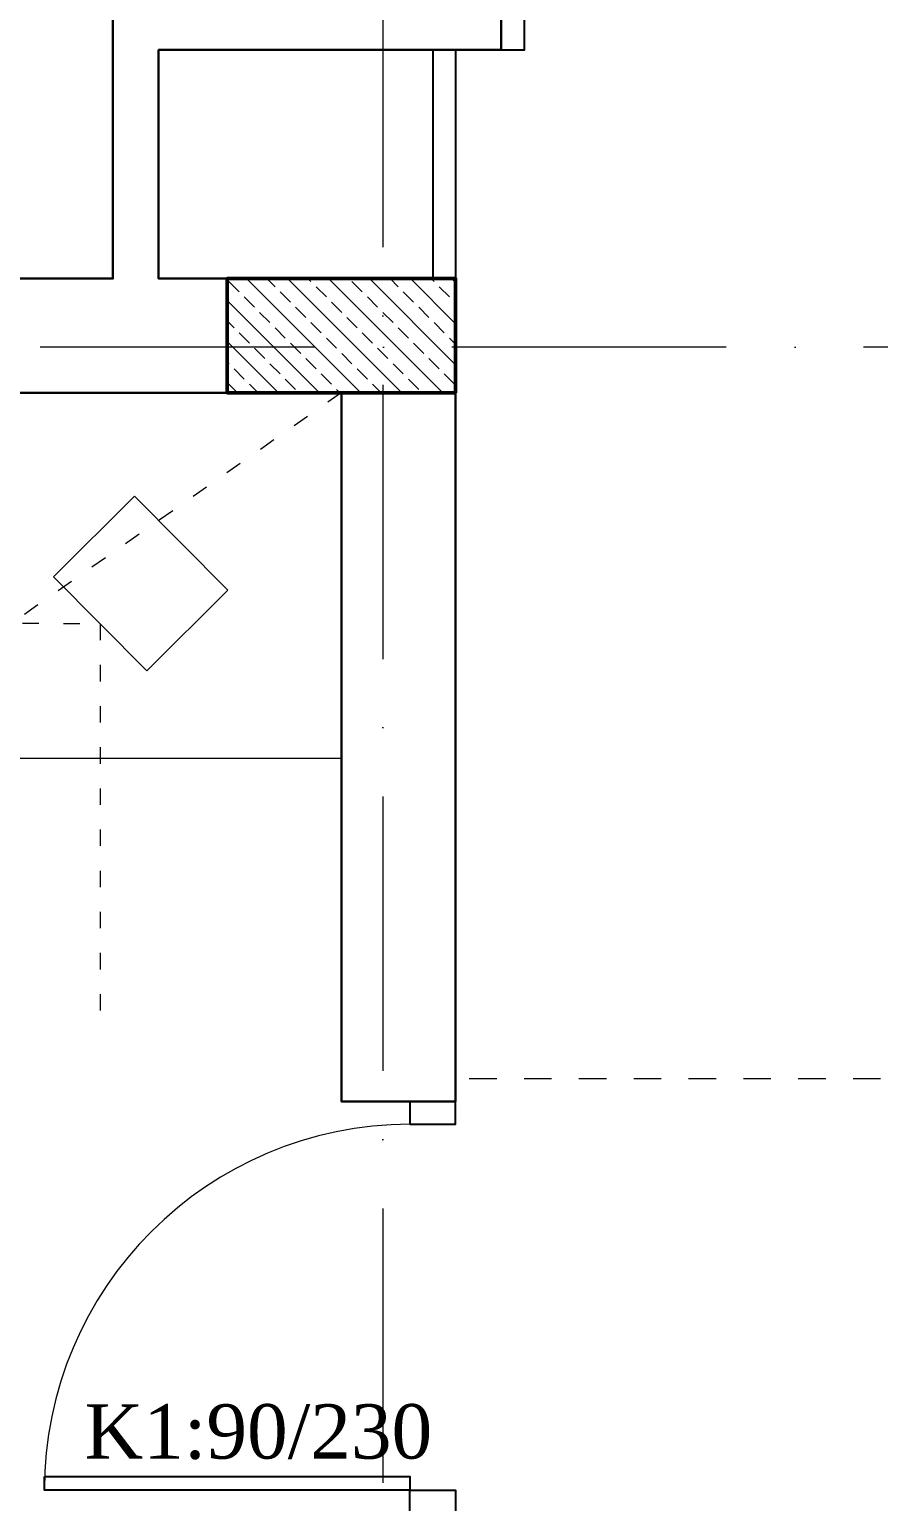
# Model space of a CAD drawing. Header units: centimetres. Extents: x 116407 to 128890, y -80763 to -76541.
# Drawn here: x 118138 to 118323.8, y -78922.5 to -78600.5 of the extents above; entities that cross this region are included whole.
import ezdxf
from ezdxf.enums import TextEntityAlignment as Align

# ---------------------------------------------------------------- set-up
doc = ezdxf.new("R2010")
doc.units = ezdxf.units.CM
for name, pattern in [('ACAD_ISO03W100', [30, 12, -18]), ('ACAD_ISO10W100', [18, 12, -3, 0, -3]), ('KAPI ACILIS', [12, 6, -6])]:
    doc.linetypes.add(name, pattern=pattern)
for name, color, linetype, lineweight in [('00_Axis', 70, 'ACAD_ISO10W100', 9), ('00_DUVAR', 150, 'Continuous', 30), ('00_tefriş', 253, 'Continuous', 9), ('02 MERDIVEN IZDUSUM', 50, 'Continuous', 20), ('04 KA TAG', 171, 'Continuous', 18), ('04 pencere kasa', 3, 'Continuous', 25), ('04 pencere plan', 2, 'Continuous', 18), ('COLUMN4', 3, 'Continuous', 50), ('tarama', 2, 'Continuous', 18)]:
    doc.layers.add(name, color=color, linetype=linetype, lineweight=lineweight)
doc.layers.add('TEFRIŞ', color=11, linetype='Continuous')
doc.styles.get("Standard").update_dxf_attribs({"font": 'times.ttf'})

# ---------------------------------------------------------------- blocks, each defined once
blk = doc.blocks.new('dfgdsfg')
at = {"layer": '00_tefriş', "linetype": 'ACAD_ISO03W100', "ltscale": 0.3}
for points in [[(66784.51, -26843.64), (66688.4, -26981.16), (66784.51, -27118.64)], [(66734.66, -26985.44), (66733.99, -26896.42), (66644.98, -26896.42)]]:
    blk.add_lwpolyline(points, dxfattribs=at)
at = {"layer": '00_tefriş'}
for points in [[(66704.51, -26843.64), (66704.51, -27118.64), (66784.51, -27118.64), (66784.51, -26843.64)], [(66741.31, -26868.46), (66761.89, -26888.89), (66744.28, -26906.64), (66723.7, -26886.21)]]:
    blk.add_lwpolyline(points, close=True, dxfattribs=at)

msp = doc.modelspace()

# ---------------------------------------------------------------- hatches: boundary and pattern name
at = {"layer": 'tarama'}
h = msp.add_hatch(dxfattribs=at)
h.set_pattern_fill('ANSI33', color=256, angle=270)
h.set_pattern_definition([(315, (52346.2175, 852.147), (4.49012806, 4.49012806), []), (315, (52346.2175, 847.657), (4.49012806, 4.49012806), [3.175, -1.5875])])
h.paths.add_polyline_path([(118231.22, -78680.02), (118231.22, -78655.02), (118181.22, -78655.02), (118181.22, -78680.02)])

# ---------------------------------------------------------------- linework, layer by layer
at = {"layer": '00_Axis', "linetype": 'ACAD_ISO10W100', "ltscale": 5}
for p, q in [((118215.28, -77416.83), (118215.28, -80426.39)), ((119732.01, -78670), (117050.33, -78670))]:
    msp.add_line(p, q, dxfattribs=at)
at = {"layer": '00_DUVAR'}
for points in [[(117681.22, -78585), (117681.22, -78655), (117581.22, -78655), (117581.22, -78690), (117606.22, -78690), (117606.22, -78680), (118206.22, -78680), (118206.22, -78835), (118231.22, -78835), (118231.22, -78655), (118166.22, -78655), (118166.22, -78605), (118231.22, -78605), (118241.22, -78605), (118241.22, -78595)], [(118156.22, -78595), (118156.22, -78655), (117706.22, -78655), (117706.22, -78585)]]:
    msp.add_lwpolyline(points, dxfattribs=at)
at = {"layer": '02 MERDIVEN IZDUSUM', "linetype": 'KAPI ACILIS'}
msp.add_lwpolyline([(118456.22, -78830.02), (118231.22, -78830.02)], dxfattribs=at)
at = {"layer": '04 pencere kasa'}
for points in [[(118246.22, -78595.05), (118246.22, -78605.05), (118241.22, -78605.05), (118241.22, -78595.05)], [(118221.22, -78840), (118231.22, -78840), (118231.22, -78835), (118221.22, -78835)], [(118141.22, -78917), (118221.22, -78917), (118221.22, -78920), (118141.22, -78920)], [(118221.22, -78920), (118231.22, -78920), (118231.22, -78925), (118221.22, -78925)]]:
    msp.add_lwpolyline(points, close=True, dxfattribs=at)
at = {"layer": '04 pencere plan'}
msp.add_arc((118221.22, -78920), 80, 90, 180, dxfattribs=at)
at = {"layer": 'COLUMN4', "color": 6}
msp.add_lwpolyline([(118231.22, -78680), (118231.22, -78655), (118181.22, -78655), (118181.22, -78680)], close=True, dxfattribs=at)
at = {"layer": 'TEFRIŞ'}
for p, q in [((118226.22, -78605), (118226.22, -78655)), ((118231.22, -78605), (118231.22, -78655))]:
    msp.add_line(p, q, dxfattribs=at)

# ---------------------------------------------------------------- block references
at = {"layer": '00_DUVAR', "xscale": -1, "rotation": 270}
msp.add_blockref('dfgdsfg', (145049.85, -145464.51), dxfattribs=at)

# ---------------------------------------------------------------- texts
at = {"layer": '04 KA TAG', "width": 0.990646}
msp.add_text('K1:90/230', height=11.888, dxfattribs=at).set_placement((118226.1, -78913.11), align=Align.RIGHT)

doc.saveas('drawing.dxf')
